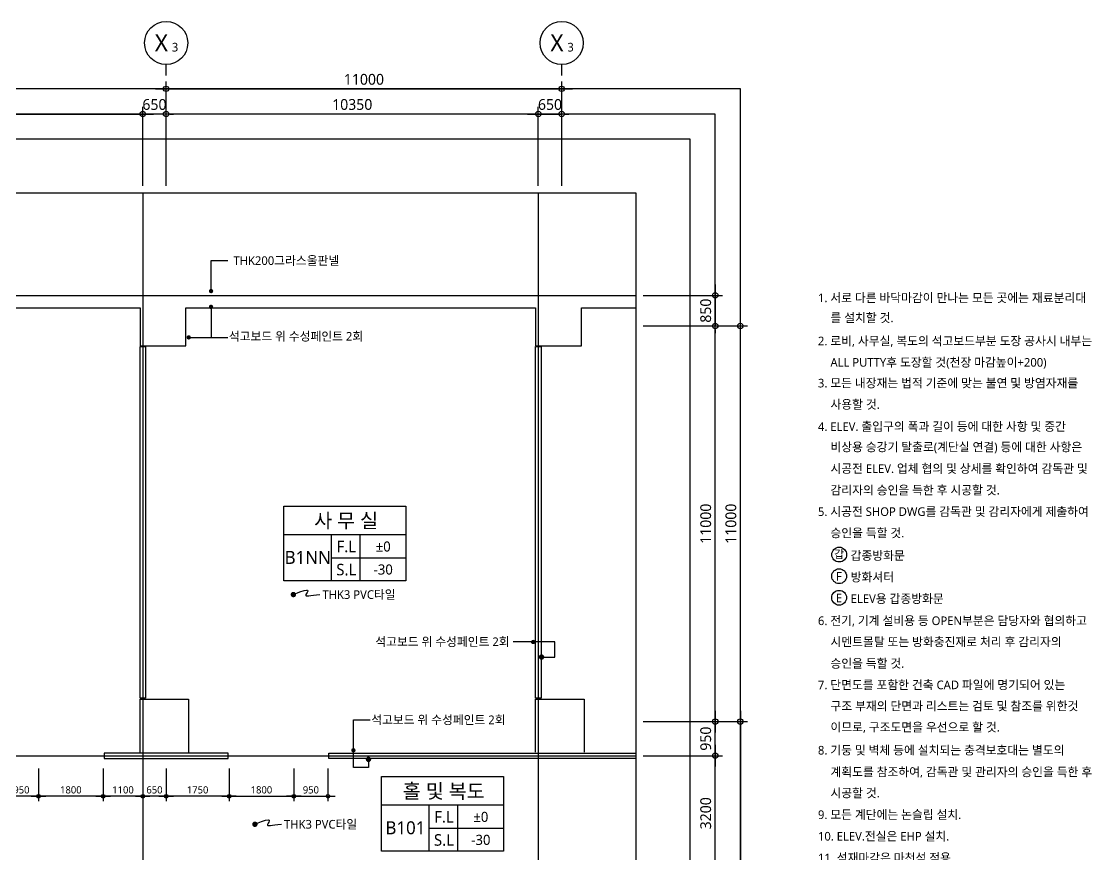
# Model space of a CAD drawing. Header units: millimetres. Extents: x 3775 to 244986, y 1861 to 55808.
# Drawn here: x 51025 to 80786, y 28830 to 51997 of the extents above; entities that cross this region are included whole.
import ezdxf
from ezdxf.enums import TextEntityAlignment as Align

# ---------------------------------------------------------------- set-up
doc = ezdxf.new("R2010")
doc.units = ezdxf.units.MM
doc.header["$LTSCALE"] = 100
doc.header["$MEASUREMENT"] = 0
doc.header["$PDSIZE"] = -10
doc.linetypes.add('CEN', pattern=[62, 60, -1, 0, -1])
doc.layers.get('0').update_dxf_attribs({"linetype": 'CONTINUOUS'})
doc.layers.get('Defpoints').update_dxf_attribs({"color": 171, "linetype": 'CONTINUOUS'})
for name, color, linetype in [('CEN(ST)', 1, 'CEN'), ('ELE6', 8, 'CONTINUOUS'), ('INS', 252, 'BATTING'), ('LED', 7, 'CONTINUOUS'), ('NDIM', 7, 'CONTINUOUS'), ('SYM(AXIS)', 7, 'CONTINUOUS'), ('TEXT', 3, 'CONTINUOUS'), ('TEXT(AXIS)', 2, 'CONTINUOUS'), ('TEXT(MIN)', 7, 'CONTINUOUS'), ('TEXT(NOTE小)', 1, 'CONTINUOUS'), ('TEXT(실명)', 3, 'CONTINUOUS'), ('TEXT-기입', 6, 'CONTINUOUS'), ('TITLE', 7, 'CONTINUOUS'), ('WALL-석고보드', 7, 'CONTINUOUS')]:
    doc.layers.add(name, color=color, linetype=linetype)
doc.styles.add('CGS', font='cgse', dxfattribs={"bigfont": 'cgs'})
doc.styles.add('나눔바른고딕', font='NanumBarunGothic.ttf')
doc.linetypes.add('BATTING', pattern='A,0.0001,-0.1,[134,ltypeshp.shx,S=0.1,R=0,X=-0.1,Y=0],-0.2,[134,ltypeshp.shx,S=0.1,R=180,X=0.1,Y=0],-0.1', length=0.4001)
doc.dimstyles.new('NDIM 1200', dxfattribs={"dimscale": 75, "dimtxt": 3, "dimasz": 1, "dimexe": 2, "dimexo": 2, "dimgap": 1, "dimtad": 1, "dimdec": 0, "dimdsep": 46, "dimtxsty": 'CGS', "dimblk": 'DOT0', "dimcen": 1, "dimdle": 8, "dimclrd": 256, "dimclre": 256, "dimclrt": 256, "dimadec": 0, "dimazin": 0, "dimtfac": 1, "dimtdec": 0, "dimtix": 1, "dimtmove": 2, "dimatfit": 3, "dimldrblk": 'DOT0', "dimfxl": 1, "dimtolj": 1, "dimtzin": 0, "dimlwd": -1, "dimlwe": -1, "dimarcsym": 0})

# ---------------------------------------------------------------- blocks, each defined once
blk = doc.blocks.new('갑종방화문표기')
at = {"layer": 'TEXT(NOTE小)'}
blk.add_circle((0, 0), 150, dxfattribs=at)
at = {"layer": 'TEXT(NOTE小)', "style": '나눔바른고딕'}
blk.add_text('갑', height=160, dxfattribs=at).set_placement((1, 7), align=Align.MIDDLE_CENTER)
blk = doc.blocks.new('A$C4BDA14EB')
at = {"layer": 'TEXT(NOTE小)'}
blk.add_circle((515, 572), 515, dxfattribs=at)
at = {"layer": 'TEXT(NOTE小)', "style": '나눔바른고딕'}
blk.add_text('F', height=600, dxfattribs=at).set_placement((502, 554), align=Align.MIDDLE_CENTER)
blk = doc.blocks.new('A$C0853663C')
at = {"layer": 'TEXT(NOTE小)'}
blk.add_circle((515, 573), 515, dxfattribs=at)
at = {"layer": 'TEXT(NOTE小)', "style": '나눔바른고딕'}
blk.add_text('E', height=600, dxfattribs=at).set_placement((502, 554), align=Align.MIDDLE_CENTER)
blk = doc.blocks.new('NOTE')
for name, p, xscale, yscale, zscale in [('갑종방화문표기', (575, -5646), 1.030731055544951, 1.030731055544951, 1.030731055544951), ('A$C4BDA14EB', (420, -6268), 0.3, 0.3, 0.3), ('A$C0853663C', (420, -6718), 0.3, 0.3, 0.3)]:
    blk.add_blockref(name, p, dxfattribs=dict(xscale=xscale, yscale=yscale, zscale=zscale))
at = {"layer": 'TEXT', "style": '나눔바른고딕'}
for s, p in [('1. 서로 다른 바닥마감이 만나는 모든 곳에는 재료분리대', (132, -292)), ('를 설치할 것.', (393, -709)), ('2. 로비, 사무실, 복도의 석고보드부분 도장 공사시 내부는', (132, -1192)), ('ALL PUTTY후 도장할 것(천장 마감높이+200)', (393, -1638)), ('3. 모든 내장재는 법적 기준에 맞는 불연 및 방염자재를', (132, -2070)), ('사용할 것.', (393, -2516)), ('4. ELEV. 출입구의 폭과 길이 등에 대한 사항 및 중간', (132, -2976)), ('비상용 승강기 탈출로(계단실 연결) 등에 대한 사항은', (393, -3403)), ('시공전 ELEV. 업체 협의 및 상세를 확인하여 감독관 및', (393, -3853)), ('감리자의 승인을 득한 후 시공할 것.', (393, -4303)), ('5. 시공전 SHOP DWG를 감독관 및 감리자에게 제출하여', (132, -4750)), ('승인을 득할 것.', (393, -5196)), ('갑종방화문', (815, -5667)), ('방화셔터', (815, -6117)), ('ELEV용 갑종방화문', (815, -6567)), ('6. 전기, 기계 설비용 등 OPEN부분은 담당자와 협의하고', (132, -7026)), ('시멘트몰탈 또는 방화충진재로 처리 후 감리자의', (393, -7466)), ('승인을 득할 것.', (393, -7916)), ('7. 단면도를 포함한 건축 CAD 파일에 명기되어 있는', (132, -8363)), ('구조 부재의 단면과 리스트는 검토 및 참조를 위한것', (393, -8806)), ('이므로, 구조도면을 우선으로 할 것.', (393, -9246)), ('8. 기둥 및 벽체 등에 설치되는 충격보호대는 별도의', (132, -9726)), ('계획도를 참조하여, 감독관 및 관리자의 승인을 득한 후', (393, -10179)), ('시공할 것.', (393, -10619)), ('9. 모든 계단에는 논슬립 설치.', (132, -11070)), ('10. ELEV.전실은 EHP 설치.', (132, -11520)), ('11. 석재마감은 마천석 적용.', (132, -11970))]:
    blk.add_text(s, height=180, dxfattribs=at).set_placement(p, align=Align.MIDDLE_LEFT)
blk = doc.blocks.new('DOT0')
blk.add_line((-3, 0), (3, 0))
at = {"color": 6}
blk.add_circle((0, 0), 0.75, dxfattribs=at)
blk = doc.blocks.new('*D175')
at = {"layer": 'Defpoints', "color": 0, "ltscale": 0.4, "transparency": 16777216}
for p in [(54400, 49422), (44050, 47222), (54400, 47222)]:
    blk.add_point(p, dxfattribs=at)
at = {"layer": 'NDIM', "ltscale": 0.4, "transparency": 16777216}
for p, q in [((44050, 47422), (44050, 49622)), ((44150, 49422), (54300, 49422)), ((54400, 47422), (54400, 49622))]:
    blk.add_line(p, q, dxfattribs=at)
at = {"layer": 'NDIM', "ltscale": 0.4, "transparency": 16777216, "xscale": 100, "yscale": 100, "zscale": 100, "rotation": 180}
blk.add_blockref('DOT0', (44050, 49422), dxfattribs=at)
at = {"layer": 'NDIM', "ltscale": 0.4, "transparency": 16777216, "xscale": 100, "yscale": 100, "zscale": 100}
blk.add_blockref('DOT0', (54400, 49422), dxfattribs=at)
at = {"layer": 'NDIM', "ltscale": 0.4, "transparency": 16777216, "insert": (49225, 49685), "char_height": 300, "attachment_point": 5, "style": '나눔바른고딕'}
blk.add_mtext('\\A1;10350', dxfattribs=at)
blk = doc.blocks.new('*D176')
at = {"layer": 'Defpoints', "color": 0, "ltscale": 0.4, "transparency": 16777216}
for p in [(54400, 49422), (54400, 47222), (55050, 47222)]:
    blk.add_point(p, dxfattribs=at)
at = {"layer": 'NDIM', "ltscale": 0.4, "transparency": 16777216}
for p, q in [((54300, 49422), (54200, 49422)), ((54400, 47422), (54400, 49622)), ((55050, 49422), (54400, 49422)), ((55050, 47422), (55050, 49622)), ((55150, 49422), (55250, 49422))]:
    blk.add_line(p, q, dxfattribs=at)
at = {"layer": 'NDIM', "ltscale": 0.4, "transparency": 16777216, "xscale": 100, "yscale": 100, "zscale": 100}
blk.add_blockref('DOT0', (54400, 49422), dxfattribs=at)
at = {"layer": 'NDIM', "ltscale": 0.4, "transparency": 16777216, "xscale": 100, "yscale": 100, "zscale": 100, "rotation": 180}
blk.add_blockref('DOT0', (55050, 49422), dxfattribs=at)
at = {"layer": 'NDIM', "ltscale": 0.4, "transparency": 16777216, "insert": (54725, 49685), "char_height": 300, "attachment_point": 5, "style": '나눔바른고딕'}
blk.add_mtext('\\A1;650', dxfattribs=at)
blk = doc.blocks.new('*D177')
at = {"layer": 'Defpoints', "color": 0, "ltscale": 0.4, "transparency": 16777216}
for p in [(55050, 49422), (55050, 47222), (65400, 47222)]:
    blk.add_point(p, dxfattribs=at)
at = {"layer": 'NDIM', "ltscale": 0.4, "transparency": 16777216}
for p, q in [((55050, 47422), (55050, 49622)), ((65300, 49422), (55150, 49422)), ((65400, 47422), (65400, 49622))]:
    blk.add_line(p, q, dxfattribs=at)
at = {"layer": 'NDIM', "ltscale": 0.4, "transparency": 16777216, "xscale": 100, "yscale": 100, "zscale": 100, "rotation": 180}
blk.add_blockref('DOT0', (55050, 49422), dxfattribs=at)
at = {"layer": 'NDIM', "ltscale": 0.4, "transparency": 16777216, "xscale": 100, "yscale": 100, "zscale": 100}
blk.add_blockref('DOT0', (65400, 49422), dxfattribs=at)
at = {"layer": 'NDIM', "ltscale": 0.4, "transparency": 16777216, "insert": (60225, 49685), "char_height": 300, "attachment_point": 5, "style": '나눔바른고딕'}
blk.add_mtext('\\A1;10350', dxfattribs=at)
blk = doc.blocks.new('*D178')
at = {"layer": 'Defpoints', "color": 0, "ltscale": 0.4, "transparency": 16777216}
for p in [(66050, 49422), (65400, 47222), (66050, 47222)]:
    blk.add_point(p, dxfattribs=at)
at = {"layer": 'NDIM', "ltscale": 0.4, "transparency": 16777216}
for p, q in [((65300, 49422), (65200, 49422)), ((65400, 47422), (65400, 49622)), ((65400, 49422), (66050, 49422)), ((66050, 47422), (66050, 49622)), ((66150, 49422), (66250, 49422))]:
    blk.add_line(p, q, dxfattribs=at)
at = {"layer": 'NDIM', "ltscale": 0.4, "transparency": 16777216, "xscale": 100, "yscale": 100, "zscale": 100}
blk.add_blockref('DOT0', (65400, 49422), dxfattribs=at)
at = {"layer": 'NDIM', "ltscale": 0.4, "transparency": 16777216, "xscale": 100, "yscale": 100, "zscale": 100, "rotation": 180}
blk.add_blockref('DOT0', (66050, 49422), dxfattribs=at)
at = {"layer": 'NDIM', "ltscale": 0.4, "transparency": 16777216, "insert": (65725, 49685), "char_height": 300, "attachment_point": 5, "style": '나눔바른고딕'}
blk.add_mtext('\\A1;650', dxfattribs=at)
blk = doc.blocks.new('*D179')
at = {"layer": 'Defpoints', "color": 0, "ltscale": 0.4, "transparency": 16777216}
for p in [(66050, 50122), (55050, 47222), (66050, 47222)]:
    blk.add_point(p, dxfattribs=at)
at = {"layer": 'NDIM', "ltscale": 0.4, "transparency": 16777216}
for p, q in [((55050, 47422), (55050, 50322)), ((66050, 47422), (66050, 50322)), ((55150, 50122), (65950, 50122))]:
    blk.add_line(p, q, dxfattribs=at)
at = {"layer": 'NDIM', "ltscale": 0.4, "transparency": 16777216, "xscale": 100, "yscale": 100, "zscale": 100, "rotation": 180}
blk.add_blockref('DOT0', (55050, 50122), dxfattribs=at)
at = {"layer": 'NDIM', "ltscale": 0.4, "transparency": 16777216, "xscale": 100, "yscale": 100, "zscale": 100}
blk.add_blockref('DOT0', (66050, 50122), dxfattribs=at)
at = {"layer": 'NDIM', "ltscale": 0.4, "transparency": 16777216, "insert": (60550, 50384), "char_height": 300, "attachment_point": 5, "style": '나눔바른고딕'}
blk.add_mtext('\\A1;11000', dxfattribs=at)
blk = doc.blocks.new('*D180')
at = {"layer": 'Defpoints', "color": 0, "ltscale": 0.4, "transparency": 16777216}
for p in [(44050, 50122), (44050, 47222), (55050, 47222)]:
    blk.add_point(p, dxfattribs=at)
at = {"layer": 'NDIM', "ltscale": 0.4, "transparency": 16777216}
for p, q in [((44050, 47422), (44050, 50322)), ((55050, 47422), (55050, 50322)), ((54950, 50122), (44150, 50122))]:
    blk.add_line(p, q, dxfattribs=at)
at = {"layer": 'NDIM', "ltscale": 0.4, "transparency": 16777216, "xscale": 100, "yscale": 100, "zscale": 100, "rotation": 180}
blk.add_blockref('DOT0', (44050, 50122), dxfattribs=at)
at = {"layer": 'NDIM', "ltscale": 0.4, "transparency": 16777216, "xscale": 100, "yscale": 100, "zscale": 100}
blk.add_blockref('DOT0', (55050, 50122), dxfattribs=at)
at = {"layer": 'NDIM', "ltscale": 0.4, "transparency": 16777216, "insert": (49550, 50384), "char_height": 300, "attachment_point": 5, "style": '나눔바른고딕'}
blk.add_mtext('\\A1;11000', dxfattribs=at)
blk = doc.blocks.new('A$C2F20087E')
at = {"layer": 'SYM(AXIS)'}
blk.add_line((600, 0), (600, 300), dxfattribs=at)
blk.add_circle((600, 900), 600, dxfattribs=at)
blk = doc.blocks.new('*D184')
at = {"layer": 'Defpoints', "color": 0, "ltscale": 0.4, "transparency": 16777216}
for p in [(68119, 43529), (70319, 43529), (68119, 32529)]:
    blk.add_point(p, dxfattribs=at)
at = {"layer": 'NDIM', "ltscale": 0.4, "transparency": 16777216}
for p, q in [((68319, 43529), (70519, 43529)), ((70319, 32629), (70319, 43429)), ((68319, 32529), (70519, 32529))]:
    blk.add_line(p, q, dxfattribs=at)
at = {"layer": 'NDIM', "ltscale": 0.4, "transparency": 16777216, "xscale": 100, "yscale": 100, "zscale": 100}
for p, rotation in [((70319, 43529), 90), ((70319, 32529), 270)]:
    blk.add_blockref('DOT0', p, dxfattribs=dict(at, rotation=rotation))
at = {"layer": 'NDIM', "ltscale": 0.4, "transparency": 16777216, "insert": (70056, 38029), "char_height": 300, "attachment_point": 5, "rotation": 90, "style": '나눔바른고딕'}
blk.add_mtext('\\A1;11000', dxfattribs=at)
blk = doc.blocks.new('*D185')
at = {"layer": 'Defpoints', "color": 0, "ltscale": 0.4, "transparency": 16777216}
for p in [(68119, 32529), (70319, 32529), (68119, 31579)]:
    blk.add_point(p, dxfattribs=at)
at = {"layer": 'NDIM', "ltscale": 0.4, "transparency": 16777216}
for p, q in [((68319, 32529), (70519, 32529)), ((70319, 31679), (70319, 32429)), ((68319, 31579), (70519, 31579))]:
    blk.add_line(p, q, dxfattribs=at)
at = {"layer": 'NDIM', "ltscale": 0.4, "transparency": 16777216, "xscale": 100, "yscale": 100, "zscale": 100}
for p, rotation in [((70319, 32529), 90), ((70319, 31579), 270)]:
    blk.add_blockref('DOT0', p, dxfattribs=dict(at, rotation=rotation))
at = {"layer": 'NDIM', "ltscale": 0.4, "transparency": 16777216, "insert": (70056, 32054), "char_height": 300, "attachment_point": 5, "rotation": 90, "style": '나눔바른고딕'}
blk.add_mtext('\\A1;950', dxfattribs=at)
blk = doc.blocks.new('*D186')
at = {"layer": 'Defpoints', "color": 0, "ltscale": 0.4, "transparency": 16777216}
for p in [(68119, 43529), (71019, 43529), (68119, 32529)]:
    blk.add_point(p, dxfattribs=at)
at = {"layer": 'NDIM', "ltscale": 0.4, "transparency": 16777216}
for p, q in [((68319, 43529), (71219, 43529)), ((71019, 32629), (71019, 43429)), ((68319, 32529), (71219, 32529))]:
    blk.add_line(p, q, dxfattribs=at)
at = {"layer": 'NDIM', "ltscale": 0.4, "transparency": 16777216, "xscale": 100, "yscale": 100, "zscale": 100}
for p, rotation in [((71019, 43529), 90), ((71019, 32529), 270)]:
    blk.add_blockref('DOT0', p, dxfattribs=dict(at, rotation=rotation))
at = {"layer": 'NDIM', "ltscale": 0.4, "transparency": 16777216, "insert": (70756, 38029), "char_height": 300, "attachment_point": 5, "rotation": 90, "style": '나눔바른고딕'}
blk.add_mtext('\\A1;11000', dxfattribs=at)
blk = doc.blocks.new('*D187')
at = {"layer": 'Defpoints', "color": 0, "ltscale": 0.4, "transparency": 16777216}
for p in [(68119, 44379), (68119, 43529), (70319, 43529)]:
    blk.add_point(p, dxfattribs=at)
at = {"layer": 'NDIM', "ltscale": 0.4, "transparency": 16777216}
for p, q in [((68319, 44379), (70519, 44379)), ((70319, 44479), (70319, 44579)), ((70319, 44379), (70319, 43529)), ((68319, 43529), (70519, 43529)), ((70319, 43429), (70319, 43329))]:
    blk.add_line(p, q, dxfattribs=at)
at = {"layer": 'NDIM', "ltscale": 0.4, "transparency": 16777216, "xscale": 100, "yscale": 100, "zscale": 100}
for p, rotation in [((70319, 44379), 270), ((70319, 43529), 90)]:
    blk.add_blockref('DOT0', p, dxfattribs=dict(at, rotation=rotation))
at = {"layer": 'NDIM', "ltscale": 0.4, "transparency": 16777216, "insert": (70056, 43954), "char_height": 300, "attachment_point": 5, "rotation": 90, "style": '나눔바른고딕'}
blk.add_mtext('\\A1;850', dxfattribs=at)
blk = doc.blocks.new('*D188')
at = {"layer": 'Defpoints', "color": 0, "ltscale": 0.4, "transparency": 16777216}
for p in [(68119, 31579), (70319, 31579), (68119, 28379)]:
    blk.add_point(p, dxfattribs=at)
at = {"layer": 'NDIM', "ltscale": 0.4, "transparency": 16777216}
for p, q in [((68319, 31579), (70519, 31579)), ((70319, 28479), (70319, 31479)), ((68319, 28379), (70519, 28379))]:
    blk.add_line(p, q, dxfattribs=at)
at = {"layer": 'NDIM', "ltscale": 0.4, "transparency": 16777216, "xscale": 100, "yscale": 100, "zscale": 100}
for p, rotation in [((70319, 31579), 90), ((70319, 28379), 270)]:
    blk.add_blockref('DOT0', p, dxfattribs=dict(at, rotation=rotation))
at = {"layer": 'NDIM', "ltscale": 0.4, "transparency": 16777216, "insert": (70056, 29979), "char_height": 300, "attachment_point": 5, "rotation": 90, "style": '나눔바른고딕'}
blk.add_mtext('\\A1;3200', dxfattribs=at)
blk = doc.blocks.new('*D191')
at = {"layer": 'Defpoints', "color": 0, "ltscale": 0.4, "transparency": 16777216}
for p in [(68119, 32529), (68119, 16029), (71019, 16029)]:
    blk.add_point(p, dxfattribs=at)
at = {"layer": 'NDIM', "ltscale": 0.4, "transparency": 16777216}
for p, q in [((68319, 32529), (71219, 32529)), ((71019, 32429), (71019, 16129)), ((68319, 16029), (71219, 16029))]:
    blk.add_line(p, q, dxfattribs=at)
at = {"layer": 'NDIM', "ltscale": 0.4, "transparency": 16777216, "xscale": 100, "yscale": 100, "zscale": 100}
for p, rotation in [((71019, 32529), 90), ((71019, 16029), 270)]:
    blk.add_blockref('DOT0', p, dxfattribs=dict(at, rotation=rotation))
at = {"layer": 'NDIM', "ltscale": 0.4, "transparency": 16777216, "insert": (70756, 24279), "char_height": 300, "attachment_point": 5, "rotation": 90, "style": '나눔바른고딕'}
blk.add_mtext('\\A1;16500', dxfattribs=at)
blk = doc.blocks.new('A$C51E23882')
at = {"layer": 'TITLE'}
blk.add_lwpolyline([(8500, 0), (0, 0), (0, 5200), (8500, 5200)], close=True, dxfattribs=at)
for points in [[(8500, 3200), (0, 3200)], [(3300, 3200), (3300, 0)], [(5300, 3200), (5300, 0)], [(3300, 1600), (8500, 1600)]]:
    blk.add_lwpolyline(points, dxfattribs=at)
at = {"layer": 'TITLE', "style": '나눔바른고딕'}
for s, p in [('F.L', (4352, 2378)), ('S.L', (4352, 778))]:
    blk.add_text(s, height=800, dxfattribs=at).set_placement(p, align=Align.MIDDLE)
blk = doc.blocks.new('_Dot')
at = {"color": 0, "linetype": 'ByBlock', "lineweight": -2}
blk.add_line((-0.5, 0), (-1, 0), dxfattribs=at)
at = {"color": 0, "linetype": 'ByBlock', "const_width": 0.5}
blk.add_lwpolyline([(-0.25, 0, 1), (0.25, 0, 1)], format="xyb", close=True, dxfattribs=at)
blk = doc.blocks.new('*D285')
at = {"layer": 'Defpoints', "color": 0, "ltscale": 0.4, "transparency": 16777216}
for p in [(55050, 31354), (56800, 31354), (55050, 30453)]:
    blk.add_point(p, dxfattribs=at)
at = {"layer": 'NDIM', "ltscale": 0.4, "transparency": 16777216}
for p, q in [((55050, 31220), (55050, 30319)), ((56800, 31220), (56800, 30319)), ((56733, 30453), (55117, 30453))]:
    blk.add_line(p, q, dxfattribs=at)
at = {"layer": 'NDIM', "ltscale": 0.4, "transparency": 16777216, "xscale": 67, "yscale": 67, "zscale": 67, "rotation": 180}
blk.add_blockref('DOT0', (55050, 30453), dxfattribs=at)
at = {"layer": 'NDIM', "ltscale": 0.4, "transparency": 16777216, "xscale": 67, "yscale": 67, "zscale": 67}
blk.add_blockref('DOT0', (56800, 30453), dxfattribs=at)
at = {"layer": 'NDIM', "ltscale": 0.4, "transparency": 16777216, "insert": (55925, 30629), "char_height": 201, "attachment_point": 5, "style": '나눔바른고딕'}
blk.add_mtext('\\A1;1750', dxfattribs=at)
blk = doc.blocks.new('*D286')
at = {"layer": 'Defpoints', "color": 0, "ltscale": 0.4, "transparency": 16777216}
for p in [(56800, 31354), (58600, 31354), (58600, 30453)]:
    blk.add_point(p, dxfattribs=at)
at = {"layer": 'NDIM', "ltscale": 0.4, "transparency": 16777216}
for p, q in [((56800, 31220), (56800, 30319)), ((58600, 31220), (58600, 30319)), ((56867, 30453), (58533, 30453))]:
    blk.add_line(p, q, dxfattribs=at)
at = {"layer": 'NDIM', "ltscale": 0.4, "transparency": 16777216, "xscale": 67, "yscale": 67, "zscale": 67, "rotation": 180}
blk.add_blockref('DOT0', (56800, 30453), dxfattribs=at)
at = {"layer": 'NDIM', "ltscale": 0.4, "transparency": 16777216, "xscale": 67, "yscale": 67, "zscale": 67}
blk.add_blockref('DOT0', (58600, 30453), dxfattribs=at)
at = {"layer": 'NDIM', "ltscale": 0.4, "transparency": 16777216, "insert": (57700, 30629), "char_height": 201, "attachment_point": 5, "style": '나눔바른고딕'}
blk.add_mtext('\\A1;1800', dxfattribs=at)
blk = doc.blocks.new('*D283')
at = {"layer": 'Defpoints', "color": 0, "ltscale": 0.4, "transparency": 16777216}
for p in [(54400, 31354), (55050, 31354), (54400, 30453)]:
    blk.add_point(p, dxfattribs=at)
at = {"layer": 'NDIM', "ltscale": 0.4, "transparency": 16777216}
for p, q in [((54400, 31220), (54400, 30319)), ((55050, 31220), (55050, 30319)), ((54983, 30453), (54467, 30453))]:
    blk.add_line(p, q, dxfattribs=at)
at = {"layer": 'NDIM', "ltscale": 0.4, "transparency": 16777216, "xscale": 67, "yscale": 67, "zscale": 67, "rotation": 180}
blk.add_blockref('DOT0', (54400, 30453), dxfattribs=at)
at = {"layer": 'NDIM', "ltscale": 0.4, "transparency": 16777216, "xscale": 67, "yscale": 67, "zscale": 67}
blk.add_blockref('DOT0', (55050, 30453), dxfattribs=at)
at = {"layer": 'NDIM', "ltscale": 0.4, "transparency": 16777216, "insert": (54725, 30629), "char_height": 201, "attachment_point": 5, "style": '나눔바른고딕'}
blk.add_mtext('\\A1;650', dxfattribs=at)
blk = doc.blocks.new('*D284')
at = {"layer": 'Defpoints', "color": 0, "ltscale": 0.4, "transparency": 16777216}
for p in [(53300, 31354), (54400, 31354), (53300, 30453)]:
    blk.add_point(p, dxfattribs=at)
at = {"layer": 'NDIM', "ltscale": 0.4, "transparency": 16777216}
for p, q in [((53300, 31220), (53300, 30319)), ((54400, 31220), (54400, 30319)), ((54333, 30453), (53367, 30453))]:
    blk.add_line(p, q, dxfattribs=at)
at = {"layer": 'NDIM', "ltscale": 0.4, "transparency": 16777216, "xscale": 67, "yscale": 67, "zscale": 67, "rotation": 180}
blk.add_blockref('DOT0', (53300, 30453), dxfattribs=at)
at = {"layer": 'NDIM', "ltscale": 0.4, "transparency": 16777216, "xscale": 67, "yscale": 67, "zscale": 67}
blk.add_blockref('DOT0', (54400, 30453), dxfattribs=at)
at = {"layer": 'NDIM', "ltscale": 0.4, "transparency": 16777216, "insert": (53850, 30629), "char_height": 201, "attachment_point": 5, "style": '나눔바른고딕'}
blk.add_mtext('\\A1;1100', dxfattribs=at)
blk = doc.blocks.new('*D287')
at = {"layer": 'Defpoints', "color": 0, "ltscale": 0.4, "transparency": 16777216}
for p in [(58600, 31354), (59550, 31354), (59550, 30453)]:
    blk.add_point(p, dxfattribs=at)
at = {"layer": 'NDIM', "ltscale": 0.4, "transparency": 16777216}
for p, q in [((58600, 31220), (58600, 30319)), ((59550, 31220), (59550, 30319)), ((58667, 30453), (59483, 30453))]:
    blk.add_line(p, q, dxfattribs=at)
at = {"layer": 'NDIM', "ltscale": 0.4, "transparency": 16777216, "xscale": 67, "yscale": 67, "zscale": 67, "rotation": 180}
blk.add_blockref('DOT0', (58600, 30453), dxfattribs=at)
at = {"layer": 'NDIM', "ltscale": 0.4, "transparency": 16777216, "xscale": 67, "yscale": 67, "zscale": 67}
blk.add_blockref('DOT0', (59550, 30453), dxfattribs=at)
at = {"layer": 'NDIM', "ltscale": 0.4, "transparency": 16777216, "insert": (59075, 30629), "char_height": 201, "attachment_point": 5, "style": '나눔바른고딕'}
blk.add_mtext('\\A1;950', dxfattribs=at)
blk = doc.blocks.new('*D288')
at = {"layer": 'Defpoints', "color": 0, "ltscale": 0.4, "transparency": 16777216}
for p in [(51500, 31354), (53300, 31354), (51500, 30453)]:
    blk.add_point(p, dxfattribs=at)
at = {"layer": 'NDIM', "ltscale": 0.4, "transparency": 16777216}
for p, q in [((51500, 31220), (51500, 30319)), ((53300, 31220), (53300, 30319)), ((53233, 30453), (51567, 30453))]:
    blk.add_line(p, q, dxfattribs=at)
at = {"layer": 'NDIM', "ltscale": 0.4, "transparency": 16777216, "xscale": 67, "yscale": 67, "zscale": 67, "rotation": 180}
blk.add_blockref('DOT0', (51500, 30453), dxfattribs=at)
at = {"layer": 'NDIM', "ltscale": 0.4, "transparency": 16777216, "xscale": 67, "yscale": 67, "zscale": 67}
blk.add_blockref('DOT0', (53300, 30453), dxfattribs=at)
at = {"layer": 'NDIM', "ltscale": 0.4, "transparency": 16777216, "insert": (52400, 30629), "char_height": 201, "attachment_point": 5, "style": '나눔바른고딕'}
blk.add_mtext('\\A1;1800', dxfattribs=at)
blk = doc.blocks.new('*D289')
at = {"layer": 'Defpoints', "color": 0, "ltscale": 0.4, "transparency": 16777216}
for p in [(50550, 31354), (51500, 31354), (50550, 30453)]:
    blk.add_point(p, dxfattribs=at)
at = {"layer": 'NDIM', "ltscale": 0.4, "transparency": 16777216}
for p, q in [((50550, 31220), (50550, 30319)), ((51500, 31220), (51500, 30319)), ((51433, 30453), (50617, 30453))]:
    blk.add_line(p, q, dxfattribs=at)
at = {"layer": 'NDIM', "ltscale": 0.4, "transparency": 16777216, "xscale": 67, "yscale": 67, "zscale": 67, "rotation": 180}
blk.add_blockref('DOT0', (50550, 30453), dxfattribs=at)
at = {"layer": 'NDIM', "ltscale": 0.4, "transparency": 16777216, "xscale": 67, "yscale": 67, "zscale": 67}
blk.add_blockref('DOT0', (51500, 30453), dxfattribs=at)
at = {"layer": 'NDIM', "ltscale": 0.4, "transparency": 16777216, "insert": (51025, 30629), "char_height": 201, "attachment_point": 5, "style": '나눔바른고딕'}
blk.add_mtext('\\A1;950', dxfattribs=at)

msp = doc.modelspace()

# ---------------------------------------------------------------- linework, layer by layer
at = {"ltscale": 10000}
for points in [[(65489.6, 34322.3), (65862.6, 34322.3), (65862.6, 34742.1), (64698.5, 34742.1)], [(60677, 31505.2), (60677, 31255.5), (60257.2, 31255.5), (60257.2, 32578)]]:
    msp.add_lwpolyline(points, dxfattribs=at)
at = {"layer": 'CEN(ST)', "ltscale": 10000}
for p, q in [((54399.8, 47221.6), (54399.8, 11251.7)), ((65399.8, 47221.6), (65399.8, 11251.7)), ((8550.1, 44378.8), (68118.8, 44378.8)), ((8550.1, 31578.8), (68118.8, 31578.8))]:
    msp.add_line(p, q, dxfattribs=at)
at = {"layer": 'Defpoints', "ltscale": 10000}
for points in [[(5650.1, 8351.7), (71018.8, 8351.7), (71018.8, 50121.6), (5650.1, 50121.6)], [(6350.1, 9051.7), (70318.8, 9051.7), (70318.8, 49421.6), (6350.1, 49421.6)], [(7050.1, 9751.7), (69618.8, 9751.7), (69618.8, 48721.6), (7050.1, 48721.6)], [(8550.1, 11251.7), (68118.8, 11251.7), (68118.8, 47221.6), (8550.1, 47221.6)]]:
    msp.add_lwpolyline(points, close=True, dxfattribs=at)
at = {"layer": 'INS', "ltscale": 2.5}
msp.add_line((8550.1, 44378.8), (68118.8, 44378.8), dxfattribs=at)
at = {"layer": 'LED', "const_width": 75}
for points in [[(58588.2, 36097.7, -1), (58588.2, 36022.7, -1)], [(65489.6, 34359.8, 1), (65489.6, 34284.8, 1)], [(60677, 31516.3, -1), (60677, 31441.3, -1)], [(57519.6, 29711.4, -1), (57519.6, 29636.4, -1)]]:
    msp.add_lwpolyline(points, format="xyb", close=True, dxfattribs=at)
at = {"layer": 'LED'}
for points in [[(58588.2, 36060.2), (58766.7, 36134.7), (58885, 36174.8), (58954, 36187.1), (58984.3, 36178.1), (58986.9, 36154.2), (58972.5, 36121.9), (58952.1, 36087.6), (58936.2, 36057.8), (58934.1, 36037.6), (58947, 36026.6), (58974.8, 36023.3), (59016.9, 36025.7), (59073.2, 36032.4), (59143.3, 36041.5), (59226.7, 36051.3), (59323.1, 36060.2)], [(57519.6, 29673.9), (57698.1, 29748.4), (57816.4, 29788.5), (57885.4, 29800.9), (57915.7, 29791.8), (57918.3, 29767.9), (57904, 29735.6), (57883.5, 29701.3), (57867.7, 29671.5), (57865.5, 29651.3), (57878.4, 29640.4), (57906.2, 29637), (57948.4, 29639.5), (58004.6, 29646.1), (58074.7, 29655.2), (58158.1, 29665.1), (58254.6, 29673.9)]]:
    msp.add_lwpolyline(points, dxfattribs=at)
at = {"layer": 'NDIM', "ltscale": 10000}
for points in [[(55797.3, 43211.3), (56298.1, 43211.3)], [(65135.8, 34742.1), (64698.5, 34742.1)]]:
    msp.add_lwpolyline(points, dxfattribs=at)
at = {"layer": 'WALL-석고보드', "color": 8, "ltscale": 10000}
for points in [[(43574.8, 42828.8), (43574.8, 42978.8), (44599.8, 42978.8), (44599.8, 44028.8), (54324.8, 44028.8), (54324.8, 42978.8), (55599.8, 42978.8), (55599.8, 44028.8), (65324.8, 44028.8), (65324.8, 42978.8), (66599.8, 42978.8), (66599.8, 44028.8), (68118.8, 44028.8)], [(54324.8, 31678.8), (54324.8, 33153.8), (55674.8, 33153.8), (55674.8, 31678.8)], [(65324.8, 31678.8), (65324.8, 33153.8), (66674.8, 33153.8), (66674.8, 31678.8)], [(68118.8, 31503.8), (59574.8, 31503.8), (59574.8, 31653.8), (68118.8, 31653.8)]]:
    msp.add_lwpolyline(points, dxfattribs=at)
for points in [[(54474.8, 33178.8), (54324.8, 33178.8), (54324.8, 42953.8), (54474.8, 42953.8)], [(65474.8, 33178.8), (65324.8, 33178.8), (65324.8, 42953.8), (65474.8, 42953.8)], [(56774.8, 31653.8), (53324.8, 31653.8), (53324.8, 31503.8), (56774.8, 31503.8)]]:
    msp.add_lwpolyline(points, close=True, dxfattribs=at)

# ---------------------------------------------------------------- block references
for p in [(54449.8, 50496.6), (65449.8, 50496.6)]:
    msp.add_blockref('A$C2F20087E', p)
at = {"xscale": 0.4, "yscale": 0.4, "zscale": 0.4}
for p in [(58320.2, 36442.7), (61035.4, 28925.5)]:
    msp.add_blockref('A$C51E23882', p, dxfattribs=at)
at = {"layer": 'ELE6', "xscale": 1.333333333333333, "yscale": 1.333333333333333, "zscale": 1.333333333333333}
msp.add_blockref('NOTE', (73000, 44700), dxfattribs=at)
at = {"layer": 'NDIM', "ltscale": 10000, "yscale": 120, "zscale": 120, "rotation": 180}
for p, xscale in [((55677.3, 43211.3), 120), ((65255.8, 34742.1), -120)]:
    msp.add_blockref('_Dot', p, dxfattribs=dict(at, xscale=xscale))

# ---------------------------------------------------------------- texts
at = {"layer": 'TEXT(AXIS)', "style": '나눔바른고딕'}
for s, height, p in [('X', 480, (54918.2, 51400.5)), ('X', 480, (65918.2, 51400.5)), ('3', 240, (55297.4, 51280.6)), ('3', 240, (66297.4, 51280.6))]:
    msp.add_text(s, height=height, dxfattribs=at).set_placement(p, align=Align.MIDDLE)
at = {"layer": 'TEXT(MIN)', "style": '나눔바른고딕'}
for s, p in [('THK200그라스울판넬', (59863, 45345.2)), ('석고보드 위 수성페인트 2회', (60529.7, 43239.4)), ('석고보드 위 수성페인트 2회', (64602, 34747.7)), ('석고보드 위 수성페인트 2회', (64488.8, 32576.8))]:
    msp.add_text(s, height=240, dxfattribs=at).set_placement(p, align=Align.MIDDLE_RIGHT)
for p in [(59395.3, 36060.2), (58326.7, 29673.9)]:
    msp.add_text('THK3 PVC타일', height=240, dxfattribs=at).set_placement(p, align=Align.MIDDLE_LEFT)
at = {"layer": 'TEXT(실명)', "style": '나눔바른고딕'}
for s, p in [('사 무 실', (60055.3, 38120.4)), ('홀 및 복도', (62770.5, 30603.1))]:
    msp.add_text(s, height=400, dxfattribs=at).set_placement(p, align=Align.MIDDLE)
at = {"layer": 'TEXT-기입', "style": '나눔바른고딕'}
for s, p in [('±0', (61086.4, 37396.7)), ('-30', (61086.7, 36757.9)), ('±0', (63801.6, 29879.4)), ('-30', (63801.9, 29240.6))]:
    msp.add_text(s, height=280, dxfattribs=at).set_placement(p, align=Align.MIDDLE)
for s, p in [('B1NN', (58988.7, 37093.4)), ('B101', (61703.9, 29576.2))]:
    msp.add_text(s, height=360, dxfattribs=at).set_placement(p, align=Align.MIDDLE_CENTER)

# ---------------------------------------------------------------- dimensions: what is measured, and where the dimension line sits
at = {"layer": 'NDIM', "ltscale": 0.4}
for base, p1, p2, angle, override, picture, middle in [((44049.8, 50121.6), (55049.8, 47221.6), (44049.8, 47221.6), 180, {"dimscale": 100, "dimtxsty": '나눔바른고딕'}, '*D180', (49549.8, 50384.5)), ((54399.8, 49421.6), (55049.8, 47221.6), (54399.8, 47221.6), 180, {"dimscale": 100, "dimtxsty": '나눔바른고딕'}, '*D176', (54724.8, 49684.7)), ((55049.8, 49421.6), (65399.8, 47221.6), (55049.8, 47221.6), 180, {"dimscale": 100, "dimtxsty": '나눔바른고딕'}, '*D177', (60224.8, 49684.7)), ((70318.8, 43528.8), (68118.8, 44378.8), (68118.8, 43528.8), 270, {"dimscale": 100, "dimtxsty": '나눔바른고딕'}, '*D187', (70055.9, 43953.8)), ((70318.8, 43528.8), (68118.8, 32528.8), (68118.8, 43528.8), 90, {"dimscale": 100, "dimtxsty": '나눔바른고딕'}, '*D184', (70055.9, 38028.8)), ((71018.8, 43528.8), (68118.8, 32528.8), (68118.8, 43528.8), 90, {"dimscale": 100, "dimtxsty": '나눔바른고딕'}, '*D186', (70755.9, 38028.8)), ((70318.8, 32528.8), (68118.8, 31578.8), (68118.8, 32528.8), 90, {"dimscale": 100, "dimtxsty": '나눔바른고딕'}, '*D185', (70055.7, 32053.8)), ((71018.8, 16028.8), (68118.8, 32528.8), (68118.8, 16028.8), 270, {"dimscale": 100, "dimtxsty": '나눔바른고딕'}, '*D191', (70755.7, 24278.8)), ((70318.8, 31578.8), (68118.8, 28378.8), (68118.8, 31578.8), 90, {"dimscale": 100, "dimtxsty": '나눔바른고딕'}, '*D188', (70055.7, 29978.8)), ((50549.8, 30453.1), (51499.8, 31353.7), (50549.8, 31353.7), 180, {"dimscale": 67, "dimtxsty": '나눔바른고딕'}, '*D289', (51024.8, 30629.4)), ((51499.8, 30453.1), (53299.8, 31353.7), (51499.8, 31353.7), 180, {"dimscale": 67, "dimtxsty": '나눔바른고딕'}, '*D288', (52399.8, 30629.3)), ((53299.8, 30453.1), (54399.8, 31353.7), (53299.8, 31353.7), 180, {"dimscale": 67, "dimtxsty": '나눔바른고딕'}, '*D284', (53849.8, 30629.3)), ((54399.8, 30453.1), (55049.8, 31353.7), (54399.8, 31353.7), 180, {"dimscale": 67, "dimtxsty": '나눔바른고딕'}, '*D283', (54724.8, 30629.4)), ((55049.8, 30453.1), (56799.8, 31353.7), (55049.8, 31353.7), 180, {"dimscale": 67, "dimtxsty": '나눔바른고딕'}, '*D285', (55924.8, 30629.3))]:
    dim = msp.add_linear_dim(base=base, p1=p1, p2=p2, angle=angle, dimstyle='NDIM 1200', override=override, dxfattribs=at)
    dim.commit()
    dim.dimension.update_dxf_attribs({"geometry": picture, "text_midpoint": middle})
for base, p1, p2, override, picture, middle in [((66049.8, 50121.6), (55049.8, 47221.6), (66049.8, 47221.6), {"dimscale": 100, "dimtxsty": '나눔바른고딕'}, '*D179', (60549.8, 50384.5)), ((54399.8, 49421.6), (44049.8, 47221.6), (54399.8, 47221.6), {"dimscale": 100, "dimtxsty": '나눔바른고딕'}, '*D175', (49224.8, 49684.7)), ((66049.8, 49421.6), (65399.8, 47221.6), (66049.8, 47221.6), {"dimscale": 100, "dimtxsty": '나눔바른고딕'}, '*D178', (65724.8, 49684.7)), ((58599.8, 30453.1), (56799.8, 31353.7), (58599.8, 31353.7), {"dimscale": 67, "dimtxsty": '나눔바른고딕'}, '*D286', (57699.8, 30629.3)), ((59549.8, 30453.1), (58599.8, 31353.7), (59549.8, 31353.7), {"dimscale": 67, "dimtxsty": '나눔바른고딕'}, '*D287', (59074.8, 30629.4))]:
    dim = msp.add_linear_dim(base=base, p1=p1, p2=p2, dimstyle='NDIM 1200', override=override, dxfattribs=at)
    dim.commit()
    dim.dimension.update_dxf_attribs({"geometry": picture, "text_midpoint": middle})

# ---------------------------------------------------------------- leaders
at = {"layer": 'NDIM', "ltscale": 10000}
for points in [[(56298.1, 44498.9), (56298.1, 45346.3), (56764.3, 45346.3)], [(56298.1, 44058.7), (56298.1, 43211.3), (56764.3, 43211.3)], [(60257.2, 31730.6), (60257.2, 32578), (60723.4, 32578)]]:
    msp.add_leader(points, dimstyle='NDIM 1200', override={"dimscale": 120, "dimasz": 1, "dimgap": 1, "dimtad": 0, "dimldrblk": 'Dot'}, dxfattribs=at)

doc.saveas('drawing.dxf')
